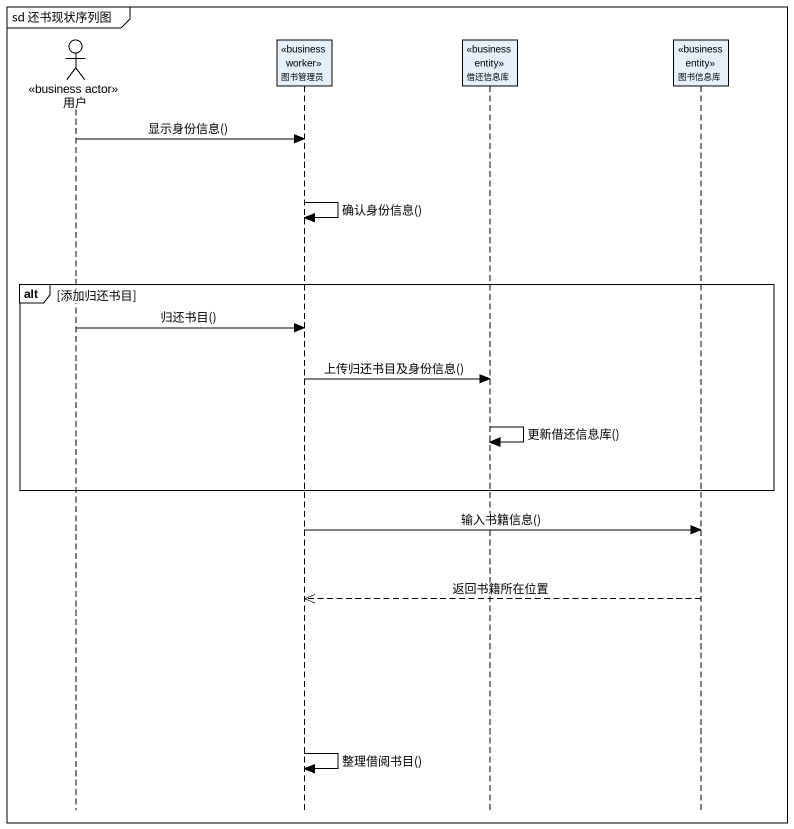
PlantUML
@startuml
mainframe sd 还书现状序列图
hide footbox
actor 用户 <<business actor>>
participant 图书管理员 <<business worker>>
participant 借还信息库 <<business entity>>
participant 图书信息库 <<business entity>>

用户 -> 图书管理员 : 显示身份信息()
图书管理员 -> 图书管理员 : 确认身份信息()
alt 添加归还书目
  用户 -> 图书管理员 : 归还书目()
  图书管理员 -> 借还信息库 : 上传归还书目及身份信息()
  借还信息库 -> 借还信息库 : 更新借还信息库()
end
图书管理员 -> 图书信息库 : 输入书籍信息()
图书信息库 -->> 图书管理员 : 返回书籍所在位置
图书管理员 -> 图书管理员 : 整理借阅书目()
@enduml
